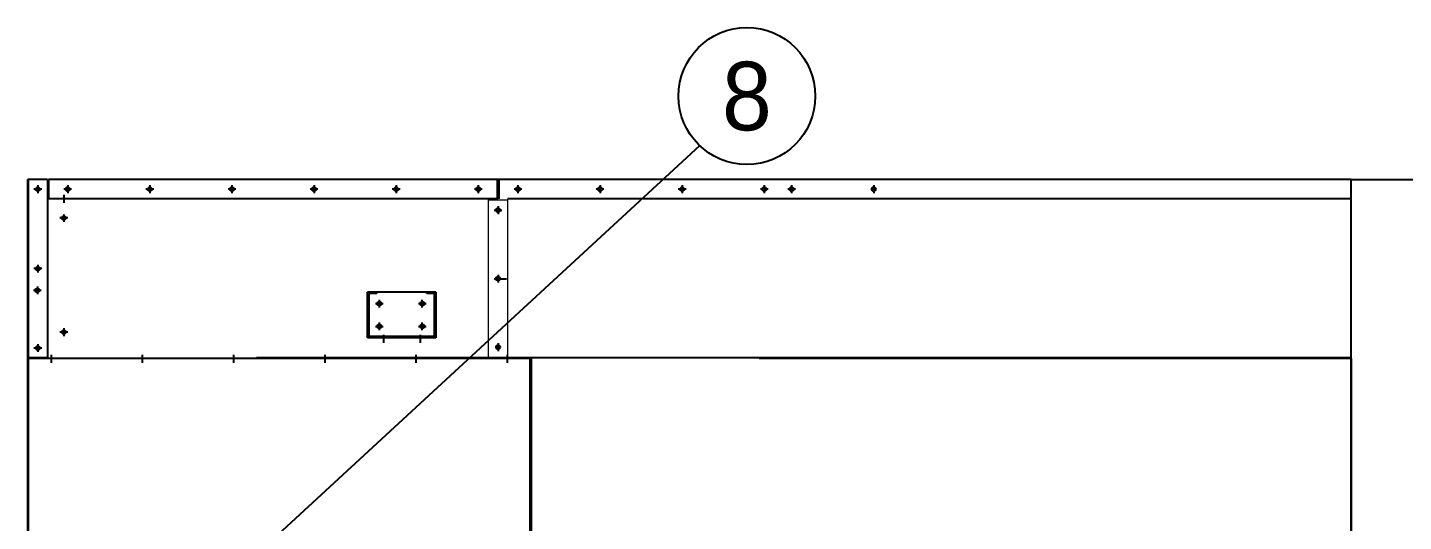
# Model space of a CAD drawing. Header units: millimetres. Extents: x 5532 to 37795, y 3716 to 26531.
# Drawn here: x 15976 to 18992, y 14530 to 15611 of the extents above; entities that cross this region are included whole.
import ezdxf
from ezdxf.enums import TextEntityAlignment as Align

# ---------------------------------------------------------------- set-up
doc = ezdxf.new("R2010")
doc.units = ezdxf.units.MM
doc.linetypes.add('CENTER', pattern=[2, 1.25, -0.25, 0.25, -0.25])
for name, color, linetype in [('center', 1, 'CENTER'), ('냉각탑_dim', 1, 'Continuous'), ('냉각탑_text', 3, 'Continuous')]:
    doc.layers.add(name, color=color, linetype=linetype)
doc.styles.add('돋움', font='Dotum.ttf')

# ---------------------------------------------------------------- blocks, each defined once
blk = doc.blocks.new('1')
at = {"lineweight": 5}
for p, q in [((15975.6, 15276.8), (15975.6, 15278.4)), ((15977.2, 15278.4), (15975.6, 15278.4)), ((15975.6, 11756.8), (15975.6, 15238))]:
    blk.add_line(p, q, dxfattribs=at)
for p, q in [((15975.6, 15276.8), (15975.6, 15238)), ((15977.2, 14888.4), (15977.2, 15278.4)), ((15977.2, 15236.4), (15977.2, 15278.4)), ((16019.2, 15278.4), (15977.2, 15278.4)), ((15977.2, 15278.4), (15977.2, 14888.4)), ((15977.2, 15278.4), (15977.2, 11678.4)), ((16019.2, 15278.4), (16019.2, 14888.4)), ((17006.2, 15278.4), (16021.2, 15278.4)), ((16021.2, 15278.4), (16021.2, 15236.4)), ((18877.2, 15278.4), (16477.2, 15278.4)), ((18877.2, 15278.4), (17508.2, 15278.4)), ((17006.2, 15236.4), (16021.2, 15236.4)), ((18877.2, 15236.4), (17028.2, 15236.4)), ((16721, 15031.9), (16721, 14931.9)), ((16871, 15031.9), (16721, 15031.9)), ((16871, 15031.9), (16721, 15031.9)), ((16721, 14931.9), (16721, 15031.9)), ((16741, 15031.9), (16721, 15031.9)), ((16724.2, 14935.1), (16724.2, 15028.7)), ((16741, 15028.7), (16724.2, 15028.7)), ((16741, 15028.7), (16741, 15031.9)), ((16805.8, 15031.9), (16763.8, 15031.9)), ((16851, 15028.7), (16851, 15031.9)), ((16871, 15031.9), (16851, 15031.9)), ((16867.8, 15028.7), (16851, 15028.7)), ((16867.8, 14935.1), (16867.8, 15028.7)), ((16871, 15031.9), (16871, 14931.9)), ((16871, 14931.9), (16871, 15031.9)), ((16871, 14931.9), (16721, 14931.9)), ((16871, 14931.9), (16721, 14931.9)), ((16871, 14931.9), (16721, 14931.9)), ((16867.8, 14935.1), (16724.2, 14935.1)), ((16019.2, 14888.4), (15977.2, 14888.4)), ((16019.2, 14888.4), (15977.2, 14888.4)), ((17077.2, 14886.4), (15977.2, 14886.4)), ((18877.2, 14888.4), (16477.2, 14888.4)), ((18877.2, 14886.4), (17579.2, 14886.4))]:
    blk.add_line(p, q)
at = {"color": 7, "lineweight": 35}
for p, q in [((17006.2, 15278.4), (17006.2, 15236.4)), ((17008.2, 15278.4), (17008.2, 15236.4)), ((17077.2, 14886.4), (17077.2, 12193.9)), ((17079.2, 14888.4), (17079.2, 13019.9))]:
    blk.add_line(p, q, dxfattribs=at)
at = {"ltscale": 500}
for p, q in [((18877.2, 15278.4), (19877.2, 15278.4)), ((18877.2, 11678.4), (18877.2, 15278.4)), ((18877.2, 14886.4), (18877.2, 11683.5))]:
    blk.add_line(p, q, dxfattribs=at)
at = {"color": 7, "lineweight": 15}
for p, q in [((16986.2, 14888.4), (16986.2, 15234.4)), ((16986.2, 15234.4), (17028.2, 15234.4)), ((17028.2, 14886.4), (17028.2, 15236.4))]:
    blk.add_line(p, q, dxfattribs=at)
for centre, radius in [((15998.2, 15257.4), 4.5), ((15998.2, 15257.4), 3), ((16063.7, 15257.4), 4.5), ((16063.7, 15257.4), 3), ((16243.7, 15257.4), 4.5), ((16243.7, 15257.4), 3), ((16423.7, 15257.4), 4.5), ((16423.7, 15257.4), 3), ((16603.7, 15257.4), 4.5), ((16603.7, 15257.4), 3), ((16783.7, 15257.4), 4.5), ((16783.7, 15257.4), 3), ((16963.7, 15257.4), 4.5), ((16963.7, 15257.4), 3), ((17050.7, 15257.4), 4.5), ((17050.7, 15257.4), 3), ((17230.7, 15257.4), 4.5), ((17230.7, 15257.4), 3), ((17410.7, 15257.4), 4.5), ((17410.7, 15257.4), 3), ((17590.7, 15257.4), 4.5), ((17590.7, 15257.4), 3), ((17650.7, 15257.4), 4.5), ((17650.7, 15257.4), 3), ((17830.7, 15257.4), 4.5), ((17830.7, 15257.4), 3), ((17007.2, 15211.4), 4.5), ((17007.2, 15211.4), 4.5), ((17007.2, 15211.4), 3), ((16055.2, 15194.4), 4.5), ((16055.2, 15194.4), 3), ((15998.2, 15083.4), 4.5), ((15998.2, 15083.4), 3), ((17007.2, 15061.4), 4.5), ((17007.2, 15061.4), 4.5), ((17007.2, 15061.4), 3), ((15997.2, 15035.9), 4.5), ((15997.2, 15035.9), 3), ((16747, 15006.9), 4.5), ((16747, 15006.9), 4.5), ((16747, 15006.9), 4.5), ((16747, 15006.9), 4.5), ((16747, 15006.9), 3), ((16747, 15006.9), 3), ((16841, 15006.9), 4.5), ((16841, 15006.9), 4.5), ((16841, 15006.9), 4.5), ((16841, 15006.9), 4.5), ((16841, 15006.9), 3), ((16841, 15006.9), 3), ((16747, 14956.9), 4.5), ((16747, 14956.9), 4.5), ((16747, 14956.9), 4.5), ((16747, 14956.9), 4.5), ((16841, 14956.9), 4.5), ((16841, 14956.9), 4.5), ((16841, 14956.9), 4.5), ((16841, 14956.9), 4.5), ((16055.2, 14944.4), 4.5), ((16055.2, 14944.4), 3), ((16747, 14956.9), 3), ((16747, 14956.9), 3), ((16841, 14956.9), 3), ((16841, 14956.9), 3), ((15998.2, 14909.4), 4.5), ((15998.2, 14909.4), 3), ((17007.2, 14911.4), 4.5), ((17007.2, 14911.4), 4.5), ((17007.2, 14911.4), 3)]:
    blk.add_circle(centre, radius)
at = {"layer": 'center'}
for p, q in [((15998.2, 15265.9), (15998.2, 15248.9)), ((16063.7, 15265.9), (16063.7, 15248.9)), ((16243.7, 15265.9), (16243.7, 15248.9)), ((16423.7, 15265.9), (16423.7, 15248.9)), ((16603.7, 15265.9), (16603.7, 15248.9)), ((16783.7, 15265.9), (16783.7, 15248.9)), ((16963.7, 15265.9), (16963.7, 15248.9)), ((17050.7, 15265.9), (17050.7, 15248.9)), ((17230.7, 15265.9), (17230.7, 15248.9)), ((17410.7, 15265.9), (17410.7, 15248.9)), ((17590.7, 15265.9), (17590.7, 15248.9)), ((17650.7, 15265.9), (17650.7, 15248.9)), ((17830.7, 15265.9), (17830.7, 15248.9)), ((16006.7, 15257.4), (15989.7, 15257.4)), ((16072.2, 15257.4), (16055.2, 15257.4)), ((16055.2, 15244.9), (16055.2, 15227.9)), ((16252.2, 15257.4), (16235.2, 15257.4)), ((16432.2, 15257.4), (16415.2, 15257.4)), ((16612.2, 15257.4), (16595.2, 15257.4)), ((16792.2, 15257.4), (16775.2, 15257.4)), ((16972.2, 15257.4), (16955.2, 15257.4)), ((17059.2, 15257.4), (17042.2, 15257.4)), ((17239.2, 15257.4), (17222.2, 15257.4)), ((17419.2, 15257.4), (17402.2, 15257.4)), ((17599.2, 15257.4), (17582.2, 15257.4)), ((17659.2, 15257.4), (17642.2, 15257.4)), ((16055.2, 15202.9), (16055.2, 15185.9)), ((16998.7, 15211.4), (17015.7, 15211.4)), ((17007.2, 15219.9), (17007.2, 15202.9)), ((16063.7, 15194.4), (16046.7, 15194.4)), ((16006.7, 15083.4), (15989.7, 15083.4)), ((15998.2, 15091.9), (15998.2, 15074.9)), ((16998.7, 15061.4), (17028.2, 15061.4)), ((17007.2, 15069.9), (17007.2, 15052.9)), ((16005.7, 15035.9), (15988.7, 15035.9)), ((15997.2, 15044.4), (15997.2, 15027.4)), ((16738.5, 15006.9), (16755.5, 15006.9)), ((16738.5, 15006.9), (16755.5, 15006.9)), ((16747, 14998.4), (16747, 15015.4)), ((16747, 14998.4), (16747, 15015.4)), ((16832.5, 15006.9), (16849.5, 15006.9)), ((16832.5, 15006.9), (16849.5, 15006.9)), ((16841, 14998.4), (16841, 15015.4)), ((16841, 14998.4), (16841, 15015.4)), ((16747, 14948.4), (16747, 14965.4)), ((16747, 14948.4), (16747, 14965.4)), ((16841, 14948.4), (16841, 14965.4)), ((16841, 14948.4), (16841, 14965.4)), ((16063.7, 14944.4), (16046.7, 14944.4)), ((16055.2, 14952.9), (16055.2, 14935.9)), ((16738.5, 14956.9), (16755.5, 14956.9)), ((16738.5, 14956.9), (16755.5, 14956.9)), ((16756, 14938.3), (16756, 14921.3)), ((16832.5, 14956.9), (16849.5, 14956.9)), ((16832.5, 14956.9), (16849.5, 14956.9)), ((16836, 14938.3), (16836, 14921.3)), ((16006.7, 14909.4), (15989.7, 14909.4)), ((15998.2, 14917.9), (15998.2, 14900.9)), ((17007.2, 14919.9), (17007.2, 14902.9)), ((16027.2, 14894.4), (16027.2, 14877.4)), ((16227.2, 14894.4), (16227.2, 14877.4)), ((16427.2, 14894.4), (16427.2, 14877.4)), ((16627.2, 14894.4), (16627.2, 14877.4)), ((16827.2, 14894.4), (16827.2, 14877.4)), ((17027.2, 14894.4), (17027.2, 14877.4))]:
    blk.add_line(p, q, dxfattribs=at)
at = {"layer": '냉각탑_dim', "linetype": 'ByBlock', "lineweight": -2, "elevation": 0}
blk.add_lwpolyline([(16214.6, 14215.3), (17449.2, 15352.8)], dxfattribs=at)

msp = doc.modelspace()

# ---------------------------------------------------------------- linework, layer by layer
at = {"layer": '냉각탑_dim', "linetype": 'ByBlock', "lineweight": -2}
msp.add_circle((17552.6, 15461.4), 150, dxfattribs=at)

# ---------------------------------------------------------------- block references
msp.add_blockref('1', (0, 0))

# ---------------------------------------------------------------- texts
at = {"layer": '냉각탑_text', "style": '돋움'}
msp.add_text('8', height=150, dxfattribs=at).set_placement((17552.6, 15461.4), align=Align.MIDDLE_CENTER)

doc.saveas('drawing.dxf')
